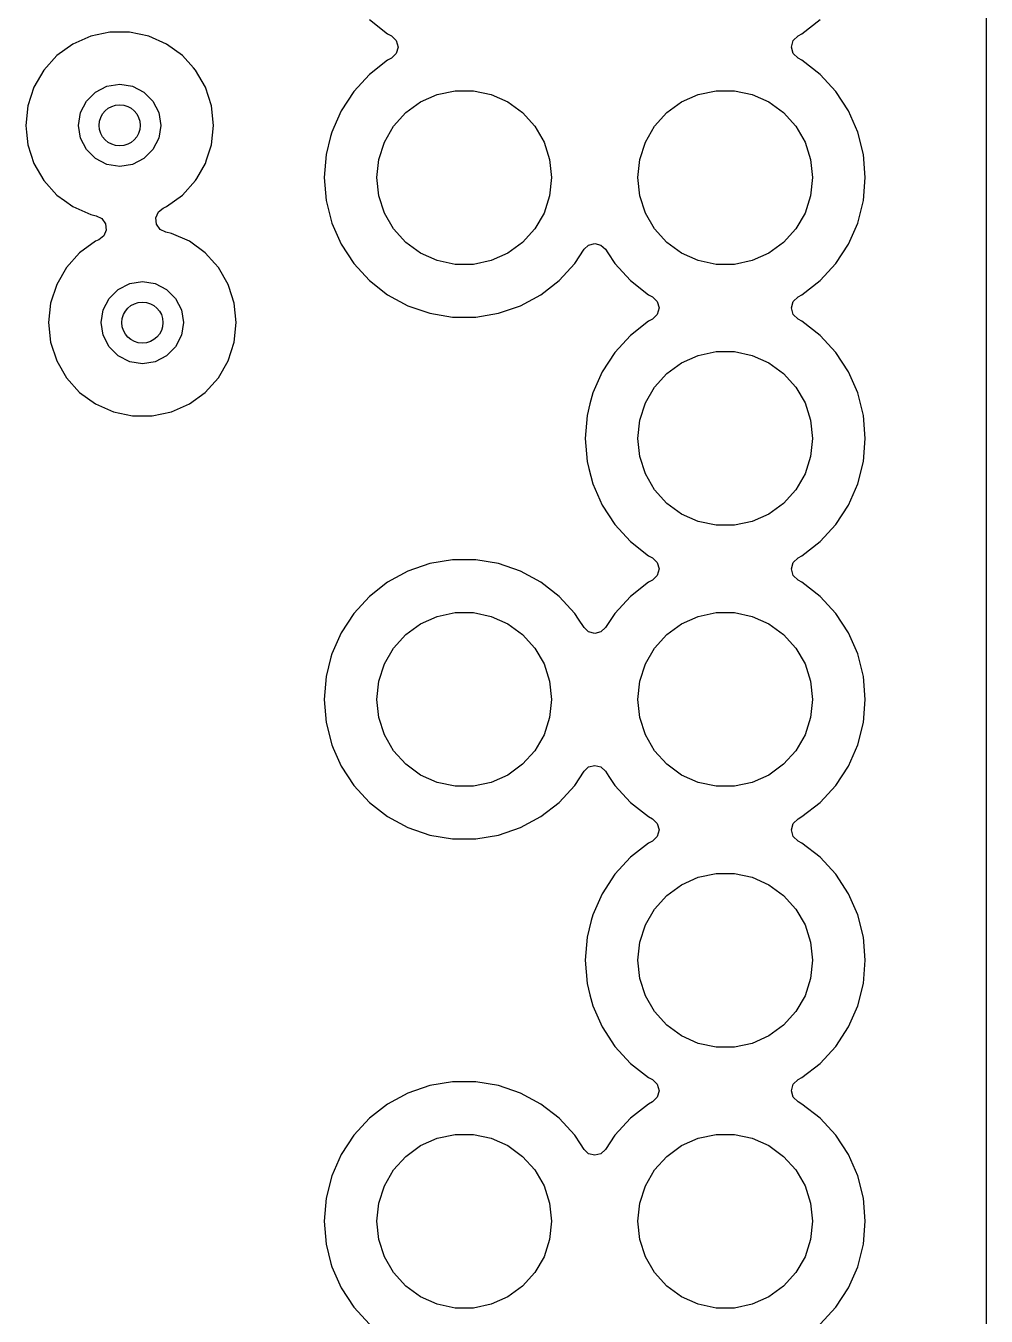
# Model space of a CAD drawing. Extents: x 6.5 to 8.1, y -3.85 to -2.25.
# Drawn here: x 7.732 to 8.1, y -3.2364 to -2.7419 of the extents above; entities that cross this region are included whole.
import ezdxf

# ---------------------------------------------------------------- set-up
doc = ezdxf.new("R2010")
doc.units = 0
doc.header["$MEASUREMENT"] = 0
doc.layers.add('BLACK', color=7, linetype='CONTINUOUS')

msp = doc.modelspace()

# ---------------------------------------------------------------- linework, layer by layer
at = {"layer": 'BLACK', "linetype": 'CONTINUOUS'}
for p, q in [((8.09998, -2.46777), (8.09998, -3.61799)), ((7.86365, -2.73948), (7.87065, -2.74493)), ((8.02935, -2.74493), (8.03635, -2.73948)), ((7.76424, -2.74423), (7.75689, -2.7458)), ((7.77176, -2.74423), (7.76424, -2.74423)), ((7.76424, -2.74423), (7.76424, -2.74423)), ((7.77911, -2.7458), (7.77176, -2.74423)), ((7.77176, -2.74423), (7.77176, -2.74423)), ((7.75002, -2.74885), (7.74393, -2.75327)), ((7.75689, -2.7458), (7.75002, -2.74885)), ((7.78598, -2.74885), (7.77911, -2.7458)), ((7.79207, -2.75327), (7.78598, -2.74885)), ((7.78598, -2.74885), (7.78598, -2.74885)), ((7.87065, -2.74493), (7.87065, -2.74493)), ((7.87065, -2.74493), (7.87208, -2.74571)), ((7.87208, -2.74571), (7.87395, -2.7475)), ((7.87395, -2.7475), (7.87464, -2.75)), ((8.02536, -2.75), (8.02605, -2.7475)), ((8.02605, -2.7475), (8.02792, -2.74571)), ((8.02792, -2.74571), (8.02935, -2.74493)), ((7.74393, -2.75327), (7.7389, -2.75886)), ((7.79632, -2.758), (7.79207, -2.75327)), ((7.87208, -2.75429), (7.87065, -2.75507)), ((7.87395, -2.7525), (7.87208, -2.75429)), ((7.87464, -2.75), (7.87395, -2.7525)), ((8.02605, -2.7525), (8.02536, -2.75)), ((8.02792, -2.75429), (8.02605, -2.7525)), ((8.02935, -2.75507), (8.02792, -2.75429)), ((7.7389, -2.75886), (7.73514, -2.76537)), ((7.7971, -2.75886), (7.79632, -2.758)), ((7.80086, -2.76537), (7.7971, -2.75886)), ((7.87065, -2.75507), (7.86365, -2.76052)), ((8.03635, -2.76052), (8.02935, -2.75507)), ((7.76313, -2.76502), (7.768, -2.76425)), ((7.768, -2.76425), (7.77287, -2.76502)), ((7.86365, -2.76052), (7.85765, -2.76704)), ((8.04235, -2.76704), (8.03635, -2.76052)), ((7.73514, -2.76537), (7.73282, -2.77252)), ((7.75526, -2.77074), (7.75874, -2.76726)), ((7.75874, -2.76726), (7.76313, -2.76502)), ((7.77287, -2.76502), (7.77726, -2.76726)), ((7.77726, -2.76726), (7.78074, -2.77074)), ((7.80318, -2.77252), (7.80086, -2.76537)), ((7.80086, -2.76537), (7.80086, -2.76537)), ((7.85765, -2.76704), (7.8528, -2.77446)), ((7.88327, -2.77102), (7.88966, -2.76817)), ((7.88966, -2.76817), (7.8965, -2.76672)), ((7.8965, -2.76672), (7.9035, -2.76672)), ((7.9035, -2.76672), (7.91034, -2.76817)), ((7.91034, -2.76817), (7.91673, -2.77102)), ((7.98327, -2.77102), (7.98966, -2.76817)), ((7.98966, -2.76817), (7.9965, -2.76672)), ((7.9965, -2.76672), (8.0035, -2.76672)), ((8.0035, -2.76672), (8.01034, -2.76817)), ((8.01034, -2.76817), (8.01673, -2.77102)), ((8.0472, -2.77446), (8.04235, -2.76704)), ((7.73282, -2.77252), (7.73204, -2.78)), ((7.75302, -2.77513), (7.75526, -2.77074)), ((7.78074, -2.77074), (7.78298, -2.77513)), ((7.80396, -2.78), (7.80318, -2.77252)), ((7.87761, -2.77513), (7.88327, -2.77102)), ((7.91673, -2.77102), (7.92239, -2.77513)), ((7.97761, -2.77513), (7.98327, -2.77102)), ((8.01673, -2.77102), (8.02239, -2.77513)), ((7.75225, -2.78), (7.75302, -2.77513)), ((7.78298, -2.77513), (7.78375, -2.78)), ((7.8528, -2.77446), (7.85, -2.78084)), ((7.87293, -2.78033), (7.87761, -2.77513)), ((7.92239, -2.77513), (7.92707, -2.78033)), ((7.97293, -2.78033), (7.97761, -2.77513)), ((8.02239, -2.77513), (8.02707, -2.78033)), ((8.05076, -2.78257), (8.0472, -2.77446)), ((7.73204, -2.78), (7.73231, -2.78257)), ((7.73204, -2.78), (7.73204, -2.78)), ((7.73231, -2.78257), (7.73282, -2.78748)), ((7.75302, -2.78487), (7.75225, -2.78)), ((7.78375, -2.78), (7.78298, -2.78487)), ((7.80318, -2.78748), (7.80396, -2.78)), ((7.84924, -2.78257), (7.84882, -2.78423)), ((7.85, -2.78084), (7.84924, -2.78257)), ((7.86943, -2.78639), (7.87293, -2.78033)), ((7.92707, -2.78033), (7.93057, -2.78639)), ((7.96943, -2.78639), (7.97293, -2.78033)), ((8.02707, -2.78033), (8.03057, -2.78639)), ((8.05294, -2.79117), (8.05076, -2.78257)), ((7.73282, -2.78748), (7.73514, -2.79463)), ((7.75526, -2.78926), (7.75302, -2.78487)), ((7.78298, -2.78487), (7.78074, -2.78926)), ((7.8013, -2.79327), (7.80318, -2.78748)), ((7.84882, -2.78423), (7.84706, -2.79117)), ((7.86727, -2.79304), (7.86943, -2.78639)), ((7.93057, -2.78639), (7.93273, -2.79304)), ((7.96727, -2.79304), (7.96943, -2.78639)), ((8.03057, -2.78639), (8.03273, -2.79304)), ((7.75874, -2.79274), (7.75526, -2.78926)), ((7.76313, -2.79498), (7.75874, -2.79274)), ((7.77726, -2.79274), (7.77287, -2.79498)), ((7.78074, -2.78926), (7.77726, -2.79274)), ((7.80086, -2.79463), (7.8013, -2.79327)), ((7.84706, -2.79117), (7.84633, -2.8)), ((7.86654, -2.8), (7.86727, -2.79304)), ((7.93273, -2.79304), (7.93346, -2.8)), ((7.96654, -2.8), (7.96727, -2.79304)), ((8.03273, -2.79304), (8.03346, -2.8)), ((8.05367, -2.8), (8.05294, -2.79117)), ((7.73514, -2.79463), (7.7389, -2.80114)), ((7.768, -2.79575), (7.76313, -2.79498)), ((7.77287, -2.79498), (7.768, -2.79575)), ((7.79754, -2.80037), (7.80086, -2.79463)), ((7.7389, -2.80114), (7.7389, -2.80114)), ((7.7389, -2.80114), (7.74393, -2.80673)), ((7.79207, -2.80673), (7.7971, -2.80114)), ((7.7971, -2.80114), (7.79754, -2.80037)), ((7.84633, -2.8), (7.84706, -2.80883)), ((7.86727, -2.80696), (7.86654, -2.8)), ((7.93346, -2.8), (7.93273, -2.80696)), ((7.96727, -2.80696), (7.96654, -2.8)), ((8.03346, -2.8), (8.03273, -2.80696)), ((8.05294, -2.80883), (8.05367, -2.8)), ((7.74393, -2.80673), (7.74683, -2.80883)), ((7.74683, -2.80883), (7.75002, -2.81115)), ((7.78598, -2.81115), (7.79207, -2.80673)), ((7.84706, -2.80883), (7.84706, -2.80883)), ((7.84706, -2.80883), (7.84706, -2.80883)), ((7.84706, -2.80883), (7.84874, -2.81545)), ((7.86943, -2.81361), (7.86727, -2.80696)), ((7.93273, -2.80696), (7.93057, -2.81361)), ((7.96943, -2.81361), (7.96727, -2.80696)), ((8.03273, -2.80696), (8.03057, -2.81361)), ((8.05076, -2.81743), (8.05294, -2.80883)), ((7.75002, -2.81115), (7.75689, -2.8142)), ((7.78188, -2.81545), (7.78282, -2.81321)), ((7.78282, -2.81321), (7.78472, -2.81171)), ((7.78472, -2.81171), (7.78598, -2.81115)), ((7.87293, -2.81967), (7.86943, -2.81361)), ((7.93057, -2.81361), (7.92707, -2.81967)), ((7.97293, -2.81967), (7.96943, -2.81361)), ((8.03057, -2.81361), (8.02707, -2.81967)), ((7.75689, -2.8142), (7.75902, -2.81466)), ((7.75902, -2.81466), (7.76119, -2.81574)), ((7.76119, -2.81574), (7.76258, -2.81773)), ((7.76258, -2.81773), (7.76283, -2.82015)), ((7.78213, -2.81787), (7.78188, -2.81545)), ((7.78352, -2.81986), (7.78213, -2.81787)), ((7.84874, -2.81545), (7.84924, -2.81743)), ((7.84924, -2.81743), (7.8528, -2.82554)), ((8.0472, -2.82554), (8.05076, -2.81743)), ((7.76189, -2.82238), (7.75999, -2.82389)), ((7.76283, -2.82015), (7.76189, -2.82238)), ((7.7857, -2.82094), (7.78352, -2.81986)), ((7.78783, -2.82139), (7.7857, -2.82094)), ((7.79469, -2.82445), (7.78783, -2.82139)), ((7.87761, -2.82487), (7.87293, -2.81967)), ((7.92707, -2.81967), (7.92239, -2.82487)), ((7.97761, -2.82487), (7.97293, -2.81967)), ((8.02707, -2.81967), (8.02239, -2.82487)), ((7.75873, -2.82445), (7.75265, -2.82887)), ((7.75999, -2.82389), (7.75873, -2.82445)), ((7.80078, -2.82887), (7.79469, -2.82445)), ((7.79469, -2.82445), (7.79469, -2.82445)), ((7.8528, -2.82554), (7.8528, -2.82554)), ((7.8528, -2.82554), (7.85765, -2.83296)), ((7.88327, -2.82898), (7.87761, -2.82487)), ((7.92239, -2.82487), (7.91673, -2.82898)), ((7.94235, -2.83296), (7.94591, -2.82751)), ((7.94591, -2.82751), (7.94768, -2.82589)), ((7.94768, -2.82589), (7.95, -2.8253)), ((7.95, -2.8253), (7.95232, -2.82589)), ((7.95232, -2.82589), (7.95409, -2.82751)), ((7.95409, -2.82751), (7.95498, -2.82887)), ((7.98327, -2.82898), (7.97761, -2.82487)), ((8.02239, -2.82487), (8.01673, -2.82898)), ((8.04235, -2.83296), (8.0472, -2.82554)), ((7.75265, -2.82887), (7.74762, -2.83446)), ((7.80446, -2.83296), (7.80078, -2.82887)), ((7.80581, -2.83446), (7.80446, -2.83296)), ((7.85765, -2.83296), (7.86365, -2.83948)), ((7.88966, -2.83183), (7.88327, -2.82898)), ((7.8965, -2.83328), (7.88966, -2.83183)), ((7.9035, -2.83328), (7.8965, -2.83328)), ((7.91034, -2.83183), (7.9035, -2.83328)), ((7.91673, -2.82898), (7.91034, -2.83183)), ((7.93635, -2.83948), (7.94235, -2.83296)), ((7.95498, -2.82887), (7.95765, -2.83296)), ((7.95765, -2.83296), (7.96365, -2.83948)), ((7.98966, -2.83183), (7.98327, -2.82898)), ((7.9965, -2.83328), (7.98966, -2.83183)), ((8.0035, -2.83328), (7.9965, -2.83328)), ((8.01034, -2.83183), (8.0035, -2.83328)), ((8.01673, -2.82898), (8.01034, -2.83183)), ((8.03635, -2.83948), (8.04235, -2.83296)), ((7.74762, -2.83446), (7.74386, -2.84097)), ((7.80957, -2.84097), (7.80581, -2.83446)), ((7.74386, -2.84097), (7.74153, -2.84812)), ((7.76397, -2.84634), (7.76746, -2.84286)), ((7.76746, -2.84286), (7.77185, -2.84062)), ((7.77185, -2.84062), (7.77671, -2.83985)), ((7.77671, -2.83985), (7.78158, -2.84062)), ((7.78158, -2.84062), (7.78597, -2.84286)), ((7.78597, -2.84286), (7.78945, -2.84634)), ((7.80981, -2.84173), (7.80957, -2.84097)), ((7.81189, -2.84812), (7.80981, -2.84173)), ((7.86365, -2.83948), (7.87065, -2.84493)), ((7.92935, -2.84493), (7.93635, -2.83948)), ((7.96365, -2.83948), (7.97065, -2.84493)), ((8.02935, -2.84493), (8.03635, -2.83948)), ((7.74153, -2.84812), (7.74075, -2.8556)), ((7.76173, -2.85073), (7.76397, -2.84634)), ((7.78945, -2.84634), (7.79169, -2.85073)), ((7.81268, -2.8556), (7.81189, -2.84812)), ((7.87065, -2.84493), (7.87844, -2.84915)), ((7.92156, -2.84915), (7.92935, -2.84493)), ((7.97065, -2.84493), (7.97208, -2.84571)), ((7.97208, -2.84571), (7.97395, -2.8475)), ((7.97395, -2.8475), (7.97464, -2.85)), ((8.02536, -2.85), (8.02605, -2.8475)), ((8.02605, -2.8475), (8.02792, -2.84571)), ((8.02792, -2.84571), (8.02935, -2.84493)), ((7.76096, -2.8556), (7.76173, -2.85073)), ((7.79169, -2.85073), (7.79246, -2.8556)), ((7.87844, -2.84915), (7.88683, -2.85203)), ((7.88683, -2.85203), (7.89557, -2.85348)), ((7.90443, -2.85348), (7.91317, -2.85203)), ((7.91317, -2.85203), (7.92156, -2.84915)), ((7.97395, -2.8525), (7.97208, -2.85429)), ((7.97464, -2.85), (7.97395, -2.8525)), ((8.02605, -2.8525), (8.02536, -2.85)), ((8.02792, -2.85429), (8.02605, -2.8525)), ((7.74075, -2.8556), (7.74153, -2.86308)), ((7.76173, -2.86047), (7.76096, -2.8556)), ((7.79246, -2.8556), (7.79169, -2.86047)), ((7.81189, -2.86308), (7.81268, -2.8556)), ((7.89557, -2.85348), (7.90443, -2.85348)), ((7.97065, -2.85507), (7.96365, -2.86052)), ((7.97208, -2.85429), (7.97065, -2.85507)), ((7.97065, -2.85507), (7.97065, -2.85507)), ((7.97065, -2.85507), (7.97065, -2.85507)), ((8.02935, -2.85507), (8.02792, -2.85429)), ((8.03635, -2.86052), (8.02935, -2.85507)), ((8.02935, -2.85507), (8.02935, -2.85507)), ((7.74153, -2.86308), (7.74386, -2.87023)), ((7.76397, -2.86486), (7.76173, -2.86047)), ((7.79169, -2.86047), (7.78945, -2.86486)), ((7.80957, -2.87023), (7.81189, -2.86308)), ((7.96365, -2.86052), (7.95765, -2.86704)), ((7.96365, -2.86052), (7.96365, -2.86052)), ((8.04235, -2.86704), (8.03635, -2.86052)), ((7.76746, -2.86834), (7.76397, -2.86486)), ((7.78945, -2.86486), (7.78597, -2.86834)), ((7.95765, -2.86704), (7.9528, -2.87446)), ((7.98327, -2.87102), (7.98966, -2.86817)), ((7.98966, -2.86817), (7.9965, -2.86672)), ((7.9965, -2.86672), (8.0035, -2.86672)), ((8.0035, -2.86672), (8.01034, -2.86817)), ((8.01034, -2.86817), (8.01673, -2.87102)), ((8.0472, -2.87446), (8.04235, -2.86704)), ((7.74386, -2.87023), (7.74762, -2.87674)), ((7.77185, -2.87058), (7.76746, -2.86834)), ((7.77671, -2.87135), (7.77185, -2.87058)), ((7.78158, -2.87058), (7.77671, -2.87135)), ((7.78597, -2.86834), (7.78158, -2.87058)), ((7.80581, -2.87674), (7.80957, -2.87023)), ((7.97761, -2.87513), (7.98327, -2.87102)), ((8.01673, -2.87102), (8.02239, -2.87513)), ((7.74762, -2.87674), (7.74762, -2.87674)), ((7.74762, -2.87674), (7.75265, -2.88233)), ((7.80078, -2.88233), (7.80581, -2.87674)), ((7.9528, -2.87446), (7.94924, -2.88257)), ((7.97293, -2.88033), (7.97761, -2.87513)), ((8.02239, -2.87513), (8.02707, -2.88033)), ((8.05076, -2.88257), (8.0472, -2.87446)), ((7.75265, -2.88233), (7.75873, -2.88675)), ((7.79469, -2.88675), (7.80078, -2.88233)), ((7.94924, -2.88257), (7.94818, -2.88675)), ((7.94924, -2.88257), (7.94924, -2.88257)), ((7.96943, -2.88639), (7.97293, -2.88033)), ((8.02707, -2.88033), (8.03057, -2.88639)), ((8.05294, -2.89117), (8.05076, -2.88257)), ((7.75873, -2.88675), (7.7656, -2.8898)), ((7.78783, -2.8898), (7.79469, -2.88675)), ((7.94818, -2.88675), (7.94706, -2.89117)), ((7.96727, -2.89304), (7.96943, -2.88639)), ((8.03057, -2.88639), (8.03273, -2.89304)), ((7.7656, -2.8898), (7.77295, -2.89137)), ((7.77295, -2.89137), (7.77295, -2.89137)), ((7.77295, -2.89137), (7.78047, -2.89137)), ((7.78047, -2.89137), (7.78783, -2.8898)), ((7.78047, -2.89137), (7.78047, -2.89137)), ((7.78783, -2.8898), (7.78783, -2.8898)), ((7.78783, -2.8898), (7.78783, -2.8898)), ((7.94706, -2.89117), (7.94633, -2.9)), ((8.05367, -2.9), (8.05294, -2.89117)), ((7.96654, -2.9), (7.96727, -2.89304)), ((8.03273, -2.89304), (8.03346, -2.9)), ((7.94633, -2.9), (7.94706, -2.90883)), ((7.96727, -2.90696), (7.96654, -2.9)), ((8.03346, -2.9), (8.03273, -2.90696)), ((8.05294, -2.90883), (8.05367, -2.9)), ((7.96943, -2.91361), (7.96727, -2.90696)), ((8.03273, -2.90696), (8.03057, -2.91361)), ((7.94706, -2.90883), (7.94706, -2.90883)), ((7.94706, -2.90883), (7.94706, -2.90883)), ((7.94706, -2.90883), (7.94776, -2.91157)), ((7.94776, -2.91157), (7.94924, -2.91743)), ((8.05076, -2.91743), (8.05294, -2.90883)), ((7.94924, -2.91743), (7.9528, -2.92554)), ((7.97293, -2.91967), (7.96943, -2.91361)), ((8.03057, -2.91361), (8.02707, -2.91967)), ((8.0472, -2.92554), (8.05076, -2.91743)), ((7.97761, -2.92487), (7.97293, -2.91967)), ((8.02707, -2.91967), (8.02239, -2.92487)), ((7.9528, -2.92554), (7.9528, -2.92554)), ((7.9528, -2.92554), (7.95765, -2.93296)), ((7.98327, -2.92898), (7.97761, -2.92487)), ((8.02239, -2.92487), (8.01673, -2.92898)), ((8.04235, -2.93296), (8.0472, -2.92554)), ((7.98966, -2.93183), (7.98327, -2.92898)), ((7.9965, -2.93328), (7.98966, -2.93183)), ((8.01034, -2.93183), (8.0035, -2.93328)), ((8.01673, -2.92898), (8.01034, -2.93183)), ((7.95765, -2.93296), (7.96365, -2.93948)), ((8.0035, -2.93328), (7.9965, -2.93328)), ((8.03635, -2.93948), (8.04235, -2.93296)), ((7.96365, -2.93948), (7.97065, -2.94493)), ((8.02935, -2.94493), (8.03635, -2.93948)), ((7.89557, -2.94652), (7.88683, -2.94797)), ((7.90443, -2.94652), (7.89557, -2.94652)), ((7.91317, -2.94797), (7.90443, -2.94652)), ((7.97065, -2.94493), (7.97065, -2.94493)), ((7.97065, -2.94493), (7.97208, -2.94571)), ((7.97208, -2.94571), (7.97395, -2.9475)), ((8.02605, -2.9475), (8.02792, -2.94571)), ((8.02792, -2.94571), (8.02935, -2.94493)), ((7.87844, -2.95085), (7.87065, -2.95507)), ((7.88683, -2.94797), (7.87844, -2.95085)), ((7.92156, -2.95085), (7.91317, -2.94797)), ((7.92935, -2.95507), (7.92156, -2.95085)), ((7.92156, -2.95085), (7.92156, -2.95085)), ((7.92156, -2.95085), (7.92156, -2.95085)), ((7.97395, -2.9475), (7.97464, -2.95)), ((7.97464, -2.95), (7.97395, -2.9525)), ((8.02536, -2.95), (8.02605, -2.9475)), ((8.02605, -2.9525), (8.02536, -2.95)), ((7.87065, -2.95507), (7.86365, -2.96052)), ((7.93635, -2.96052), (7.92935, -2.95507)), ((7.97065, -2.95507), (7.96365, -2.96052)), ((7.97208, -2.95429), (7.97065, -2.95507)), ((7.97395, -2.9525), (7.97208, -2.95429)), ((8.02792, -2.95429), (8.02605, -2.9525)), ((8.02935, -2.95507), (8.02792, -2.95429)), ((8.03635, -2.96052), (8.02935, -2.95507)), ((8.02935, -2.95507), (8.02935, -2.95507)), ((7.86365, -2.96052), (7.85765, -2.96704)), ((7.94235, -2.96704), (7.93635, -2.96052)), ((7.96365, -2.96052), (7.95765, -2.96704)), ((8.04235, -2.96704), (8.03635, -2.96052)), ((7.85765, -2.96704), (7.8528, -2.97446)), ((7.88966, -2.96817), (7.8965, -2.96672)), ((7.8965, -2.96672), (7.9035, -2.96672)), ((7.9035, -2.96672), (7.91034, -2.96817)), ((7.94379, -2.96923), (7.94235, -2.96704)), ((7.95765, -2.96704), (7.95409, -2.97249)), ((7.98966, -2.96817), (7.9965, -2.96672)), ((7.9965, -2.96672), (8.0035, -2.96672)), ((8.0035, -2.96672), (8.01034, -2.96817)), ((8.0472, -2.97446), (8.04235, -2.96704)), ((7.87761, -2.97513), (7.88327, -2.97102)), ((7.88327, -2.97102), (7.88966, -2.96817)), ((7.91034, -2.96817), (7.91673, -2.97102)), ((7.91673, -2.97102), (7.92239, -2.97513)), ((7.94591, -2.97249), (7.94379, -2.96923)), ((7.97761, -2.97513), (7.98327, -2.97102)), ((7.98327, -2.97102), (7.98966, -2.96817)), ((8.01034, -2.96817), (8.01673, -2.97102)), ((8.01673, -2.97102), (8.02239, -2.97513)), ((7.8528, -2.97446), (7.84924, -2.98257)), ((7.87293, -2.98033), (7.87761, -2.97513)), ((7.92239, -2.97513), (7.92707, -2.98033)), ((7.94768, -2.97411), (7.94591, -2.97249)), ((7.95, -2.9747), (7.94768, -2.97411)), ((7.95232, -2.97411), (7.95, -2.9747)), ((7.95409, -2.97249), (7.95232, -2.97411)), ((7.97293, -2.98033), (7.97761, -2.97513)), ((8.02239, -2.97513), (8.02707, -2.98033)), ((8.05076, -2.98257), (8.0472, -2.97446)), ((7.86943, -2.98639), (7.87293, -2.98033)), ((7.92707, -2.98033), (7.93057, -2.98639)), ((7.96943, -2.98639), (7.97293, -2.98033)), ((8.02707, -2.98033), (8.03057, -2.98639)), ((7.84891, -2.98386), (7.84706, -2.99117)), ((7.84924, -2.98257), (7.84891, -2.98386)), ((7.84924, -2.98257), (7.84924, -2.98257)), ((7.86727, -2.99304), (7.86943, -2.98639)), ((7.93057, -2.98639), (7.93273, -2.99304)), ((7.96727, -2.99304), (7.96943, -2.98639)), ((8.03057, -2.98639), (8.03273, -2.99304)), ((8.05294, -2.99117), (8.05076, -2.98257)), ((7.84706, -2.99117), (7.84633, -3)), ((8.05367, -3), (8.05294, -2.99117)), ((7.86654, -3), (7.86727, -2.99304)), ((7.93273, -2.99304), (7.93346, -3)), ((7.96654, -3), (7.96727, -2.99304)), ((8.03273, -2.99304), (8.03346, -3)), ((7.84633, -3), (7.84706, -3.00883)), ((7.86727, -3.00696), (7.86654, -3)), ((7.93346, -3), (7.93273, -3.00696)), ((7.96727, -3.00696), (7.96654, -3)), ((8.03346, -3), (8.03273, -3.00696)), ((8.05294, -3.00883), (8.05367, -3)), ((7.84706, -3.00883), (7.84706, -3.00883)), ((7.84706, -3.00883), (7.84706, -3.00883)), ((7.84706, -3.00883), (7.84924, -3.01743)), ((7.86943, -3.01361), (7.86727, -3.00696)), ((7.93273, -3.00696), (7.93057, -3.01361)), ((7.96943, -3.01361), (7.96727, -3.00696)), ((8.03273, -3.00696), (8.03057, -3.01361)), ((8.05076, -3.01743), (8.05294, -3.00883)), ((7.87293, -3.01967), (7.86943, -3.01361)), ((7.93057, -3.01361), (7.92707, -3.01967)), ((7.97293, -3.01967), (7.96943, -3.01361)), ((8.03057, -3.01361), (8.02707, -3.01967)), ((7.84924, -3.01743), (7.84978, -3.01866)), ((7.84978, -3.01866), (7.8528, -3.02554)), ((7.87761, -3.02487), (7.87293, -3.01967)), ((7.92707, -3.01967), (7.92239, -3.02487)), ((7.97761, -3.02487), (7.97293, -3.01967)), ((8.02707, -3.01967), (8.02239, -3.02487)), ((8.0472, -3.02554), (8.05076, -3.01743)), ((7.8528, -3.02554), (7.8528, -3.02554)), ((7.8528, -3.02554), (7.85765, -3.03296)), ((7.88327, -3.02898), (7.87761, -3.02487)), ((7.92239, -3.02487), (7.91673, -3.02898)), ((7.94591, -3.02751), (7.94768, -3.02589)), ((7.94768, -3.02589), (7.95, -3.0253)), ((7.95, -3.0253), (7.95232, -3.02589)), ((7.95232, -3.02589), (7.95409, -3.02751)), ((7.98327, -3.02898), (7.97761, -3.02487)), ((8.02239, -3.02487), (8.01673, -3.02898)), ((8.04235, -3.03296), (8.0472, -3.02554)), ((7.88966, -3.03183), (7.88327, -3.02898)), ((7.91673, -3.02898), (7.91034, -3.03183)), ((7.94235, -3.03296), (7.94591, -3.02751)), ((7.95409, -3.02751), (7.9554, -3.02953)), ((7.9554, -3.02953), (7.95765, -3.03296)), ((7.98966, -3.03183), (7.98327, -3.02898)), ((8.01673, -3.02898), (8.01034, -3.03183)), ((7.85765, -3.03296), (7.86365, -3.03948)), ((7.8965, -3.03328), (7.88966, -3.03183)), ((7.9035, -3.03328), (7.8965, -3.03328)), ((7.91034, -3.03183), (7.9035, -3.03328)), ((7.93635, -3.03948), (7.94235, -3.03296)), ((7.95765, -3.03296), (7.96365, -3.03948)), ((7.9965, -3.03328), (7.98966, -3.03183)), ((8.0035, -3.03328), (7.9965, -3.03328)), ((8.01034, -3.03183), (8.0035, -3.03328)), ((8.03635, -3.03948), (8.04235, -3.03296)), ((7.86365, -3.03948), (7.87065, -3.04493)), ((7.92935, -3.04493), (7.93635, -3.03948)), ((7.96365, -3.03948), (7.97065, -3.04493)), ((8.02935, -3.04493), (8.03635, -3.03948)), ((7.87065, -3.04493), (7.87844, -3.04915)), ((7.92156, -3.04915), (7.92935, -3.04493)), ((7.97065, -3.04493), (7.97065, -3.04493)), ((7.97065, -3.04493), (7.97208, -3.04571)), ((7.97208, -3.04571), (7.97395, -3.0475)), ((8.02605, -3.0475), (8.02792, -3.04571)), ((8.02792, -3.04571), (8.02935, -3.04493)), ((7.87844, -3.04915), (7.88683, -3.05203)), ((7.91317, -3.05203), (7.92156, -3.04915)), ((7.97395, -3.0475), (7.97464, -3.05)), ((7.97464, -3.05), (7.97395, -3.0525)), ((8.02536, -3.05), (8.02605, -3.0475)), ((8.02605, -3.0525), (8.02536, -3.05)), ((7.88683, -3.05203), (7.89557, -3.05348)), ((7.89557, -3.05348), (7.90443, -3.05348)), ((7.90443, -3.05348), (7.91317, -3.05203)), ((7.97065, -3.05507), (7.96365, -3.06052)), ((7.97208, -3.05429), (7.97065, -3.05507)), ((7.97395, -3.0525), (7.97208, -3.05429)), ((8.02792, -3.05429), (8.02605, -3.0525)), ((8.02935, -3.05507), (8.02792, -3.05429)), ((8.03635, -3.06052), (8.02935, -3.05507)), ((7.96365, -3.06052), (7.95765, -3.06704)), ((8.04235, -3.06704), (8.03635, -3.06052)), ((7.95765, -3.06704), (7.9528, -3.07446)), ((7.98327, -3.07102), (7.98966, -3.06817)), ((7.98966, -3.06817), (7.9965, -3.06672)), ((7.9965, -3.06672), (8.0035, -3.06672)), ((8.0035, -3.06672), (8.01034, -3.06817)), ((8.01034, -3.06817), (8.01673, -3.07102)), ((8.0472, -3.07446), (8.04235, -3.06704)), ((7.9528, -3.07446), (7.94927, -3.0825)), ((7.97293, -3.08033), (7.97761, -3.07513)), ((7.97761, -3.07513), (7.98327, -3.07102)), ((8.01673, -3.07102), (8.02239, -3.07513)), ((8.02239, -3.07513), (8.02707, -3.08033)), ((8.05076, -3.08257), (8.0472, -3.07446)), ((7.96943, -3.08639), (7.97293, -3.08033)), ((8.02707, -3.08033), (8.03057, -3.08639)), ((7.9487, -3.08472), (7.94706, -3.09117)), ((7.94924, -3.08257), (7.9487, -3.08472)), ((7.94927, -3.0825), (7.94924, -3.08257)), ((8.05294, -3.09117), (8.05076, -3.08257)), ((7.96727, -3.09304), (7.96943, -3.08639)), ((8.03057, -3.08639), (8.03273, -3.09304)), ((7.94706, -3.09117), (7.94633, -3.1)), ((7.96654, -3.1), (7.96727, -3.09304)), ((8.03273, -3.09304), (8.03346, -3.1)), ((8.05367, -3.1), (8.05294, -3.09117)), ((7.94633, -3.1), (7.94706, -3.10883)), ((7.96727, -3.10696), (7.96654, -3.1)), ((8.03346, -3.1), (8.03273, -3.10696)), ((8.05294, -3.10883), (8.05367, -3.1)), ((7.94706, -3.10883), (7.94706, -3.10883)), ((7.94706, -3.10883), (7.94706, -3.10883)), ((7.94706, -3.10883), (7.94819, -3.11327)), ((7.96943, -3.11361), (7.96727, -3.10696)), ((8.03273, -3.10696), (8.03057, -3.11361)), ((8.05076, -3.11743), (8.05294, -3.10883)), ((7.94819, -3.11327), (7.94924, -3.11743)), ((7.97293, -3.11967), (7.96943, -3.11361)), ((8.03057, -3.11361), (8.02707, -3.11967)), ((7.94924, -3.11743), (7.9528, -3.12554)), ((7.97761, -3.12487), (7.97293, -3.11967)), ((8.02707, -3.11967), (8.02239, -3.12487)), ((8.0472, -3.12554), (8.05076, -3.11743)), ((7.98327, -3.12898), (7.97761, -3.12487)), ((8.02239, -3.12487), (8.01673, -3.12898)), ((7.9528, -3.12554), (7.9528, -3.12554)), ((7.9528, -3.12554), (7.95765, -3.13296)), ((7.98966, -3.13183), (7.98327, -3.12898)), ((8.01673, -3.12898), (8.01034, -3.13183)), ((8.04235, -3.13296), (8.0472, -3.12554)), ((7.95765, -3.13296), (7.96365, -3.13948)), ((7.9965, -3.13328), (7.98966, -3.13183)), ((8.0035, -3.13328), (7.9965, -3.13328)), ((8.01034, -3.13183), (8.0035, -3.13328)), ((8.03635, -3.13948), (8.04235, -3.13296)), ((7.96365, -3.13948), (7.97065, -3.14493)), ((8.02935, -3.14493), (8.03635, -3.13948)), ((7.97065, -3.14493), (7.97065, -3.14493)), ((7.97065, -3.14493), (7.97208, -3.14571)), ((8.02792, -3.14571), (8.02935, -3.14493)), ((7.88683, -3.14797), (7.87844, -3.15085)), ((7.89557, -3.14652), (7.88683, -3.14797)), ((7.90443, -3.14652), (7.89557, -3.14652)), ((7.91317, -3.14797), (7.90443, -3.14652)), ((7.92156, -3.15085), (7.91317, -3.14797)), ((7.97208, -3.14571), (7.97395, -3.1475)), ((7.97395, -3.1475), (7.97464, -3.15)), ((7.97464, -3.15), (7.97395, -3.1525)), ((8.02536, -3.15), (8.02605, -3.1475)), ((8.02605, -3.1525), (8.02536, -3.15)), ((8.02605, -3.1475), (8.02792, -3.14571)), ((7.87844, -3.15085), (7.87065, -3.15507)), ((7.92935, -3.15507), (7.92156, -3.15085)), ((7.92156, -3.15085), (7.92156, -3.15085)), ((7.92156, -3.15085), (7.92156, -3.15085)), ((7.97208, -3.15429), (7.97065, -3.15507)), ((7.97395, -3.1525), (7.97208, -3.15429)), ((8.02792, -3.15429), (8.02605, -3.1525)), ((8.02935, -3.15507), (8.02792, -3.15429)), ((7.87065, -3.15507), (7.86365, -3.16052)), ((7.93635, -3.16052), (7.92935, -3.15507)), ((7.97065, -3.15507), (7.96365, -3.16052)), ((8.03635, -3.16052), (8.02935, -3.15507)), ((7.86365, -3.16052), (7.85765, -3.16704)), ((7.94235, -3.16704), (7.93635, -3.16052)), ((7.96365, -3.16052), (7.95765, -3.16704)), ((8.04235, -3.16704), (8.03635, -3.16052)), ((7.85765, -3.16704), (7.8528, -3.17446)), ((7.88327, -3.17102), (7.88966, -3.16817)), ((7.88966, -3.16817), (7.8965, -3.16672)), ((7.8965, -3.16672), (7.9035, -3.16672)), ((7.9035, -3.16672), (7.91034, -3.16817)), ((7.91034, -3.16817), (7.91673, -3.17102)), ((7.94453, -3.17037), (7.94235, -3.16704)), ((7.95765, -3.16704), (7.95409, -3.17249)), ((7.98327, -3.17102), (7.98966, -3.16817)), ((7.98966, -3.16817), (7.9965, -3.16672)), ((7.9965, -3.16672), (8.0035, -3.16672)), ((8.0035, -3.16672), (8.01034, -3.16817)), ((8.01034, -3.16817), (8.01673, -3.17102)), ((8.0472, -3.17446), (8.04235, -3.16704)), ((7.8528, -3.17446), (7.84924, -3.18257)), ((7.87761, -3.17513), (7.88327, -3.17102)), ((7.91673, -3.17102), (7.92239, -3.17513)), ((7.94591, -3.17249), (7.94453, -3.17037)), ((7.94768, -3.17411), (7.94591, -3.17249)), ((7.95, -3.1747), (7.94768, -3.17411)), ((7.95232, -3.17411), (7.95, -3.1747)), ((7.95409, -3.17249), (7.95232, -3.17411)), ((7.97761, -3.17513), (7.98327, -3.17102)), ((8.01673, -3.17102), (8.02239, -3.17513)), ((8.05076, -3.18257), (8.0472, -3.17446)), ((7.87293, -3.18033), (7.87761, -3.17513)), ((7.92239, -3.17513), (7.92707, -3.18033)), ((7.97293, -3.18033), (7.97761, -3.17513)), ((8.02239, -3.17513), (8.02707, -3.18033)), ((7.84924, -3.18257), (7.84706, -3.19117)), ((7.86943, -3.18639), (7.87293, -3.18033)), ((7.92707, -3.18033), (7.93057, -3.18639)), ((7.96943, -3.18639), (7.97293, -3.18033)), ((8.02707, -3.18033), (8.03057, -3.18639)), ((8.05294, -3.19117), (8.05076, -3.18257)), ((7.86727, -3.19304), (7.86943, -3.18639)), ((7.93057, -3.18639), (7.93273, -3.19304)), ((7.96727, -3.19304), (7.96943, -3.18639)), ((8.03057, -3.18639), (8.03273, -3.19304)), ((7.84706, -3.19117), (7.84633, -3.2)), ((7.86654, -3.2), (7.86727, -3.19304)), ((7.93273, -3.19304), (7.93346, -3.2)), ((7.96654, -3.2), (7.96727, -3.19304)), ((8.03273, -3.19304), (8.03346, -3.2)), ((8.05367, -3.2), (8.05294, -3.19117)), ((7.84633, -3.2), (7.84706, -3.20883)), ((7.86727, -3.20696), (7.86654, -3.2)), ((7.93346, -3.2), (7.93273, -3.20696)), ((7.96727, -3.20696), (7.96654, -3.2)), ((8.03346, -3.2), (8.03273, -3.20696)), ((8.05294, -3.20883), (8.05367, -3.2)), ((7.84706, -3.20883), (7.84706, -3.20883)), ((7.84706, -3.20883), (7.84706, -3.20883)), ((7.84706, -3.20883), (7.84892, -3.21615)), ((7.86943, -3.21361), (7.86727, -3.20696)), ((7.93273, -3.20696), (7.93057, -3.21361)), ((7.96943, -3.21361), (7.96727, -3.20696)), ((8.03273, -3.20696), (8.03057, -3.21361)), ((8.05076, -3.21743), (8.05294, -3.20883)), ((7.87293, -3.21967), (7.86943, -3.21361)), ((7.93057, -3.21361), (7.92707, -3.21967)), ((7.97293, -3.21967), (7.96943, -3.21361)), ((8.03057, -3.21361), (8.02707, -3.21967)), ((7.84892, -3.21615), (7.84924, -3.21743)), ((7.84924, -3.21743), (7.8528, -3.22554)), ((8.0472, -3.22554), (8.05076, -3.21743)), ((7.87761, -3.22487), (7.87293, -3.21967)), ((7.92707, -3.21967), (7.92239, -3.22487)), ((7.97761, -3.22487), (7.97293, -3.21967)), ((8.02707, -3.21967), (8.02239, -3.22487)), ((7.8528, -3.22554), (7.8528, -3.22554)), ((7.8528, -3.22554), (7.85765, -3.23296)), ((7.88327, -3.22898), (7.87761, -3.22487)), ((7.88966, -3.23183), (7.88327, -3.22898)), ((7.91673, -3.22898), (7.91034, -3.23183)), ((7.92239, -3.22487), (7.91673, -3.22898)), ((7.98327, -3.22898), (7.97761, -3.22487)), ((7.98966, -3.23183), (7.98327, -3.22898)), ((8.01673, -3.22898), (8.01034, -3.23183)), ((8.02239, -3.22487), (8.01673, -3.22898)), ((8.04235, -3.23296), (8.0472, -3.22554)), ((7.85765, -3.23296), (7.86365, -3.23948)), ((7.8965, -3.23328), (7.88966, -3.23183)), ((7.9035, -3.23328), (7.8965, -3.23328)), ((7.91034, -3.23183), (7.9035, -3.23328)), ((7.9965, -3.23328), (7.98966, -3.23183)), ((8.0035, -3.23328), (7.9965, -3.23328)), ((8.01034, -3.23183), (8.0035, -3.23328)), ((8.03635, -3.23948), (8.04235, -3.23296))]:
    msp.add_line(p, q, dxfattribs=at)
at = {"layer": 'BLACK'}
for centre in [(7.768, -2.78), (7.77671, -2.8556)]:
    msp.add_circle(centre, 0.00787, dxfattribs=at)

doc.saveas('drawing.dxf')
